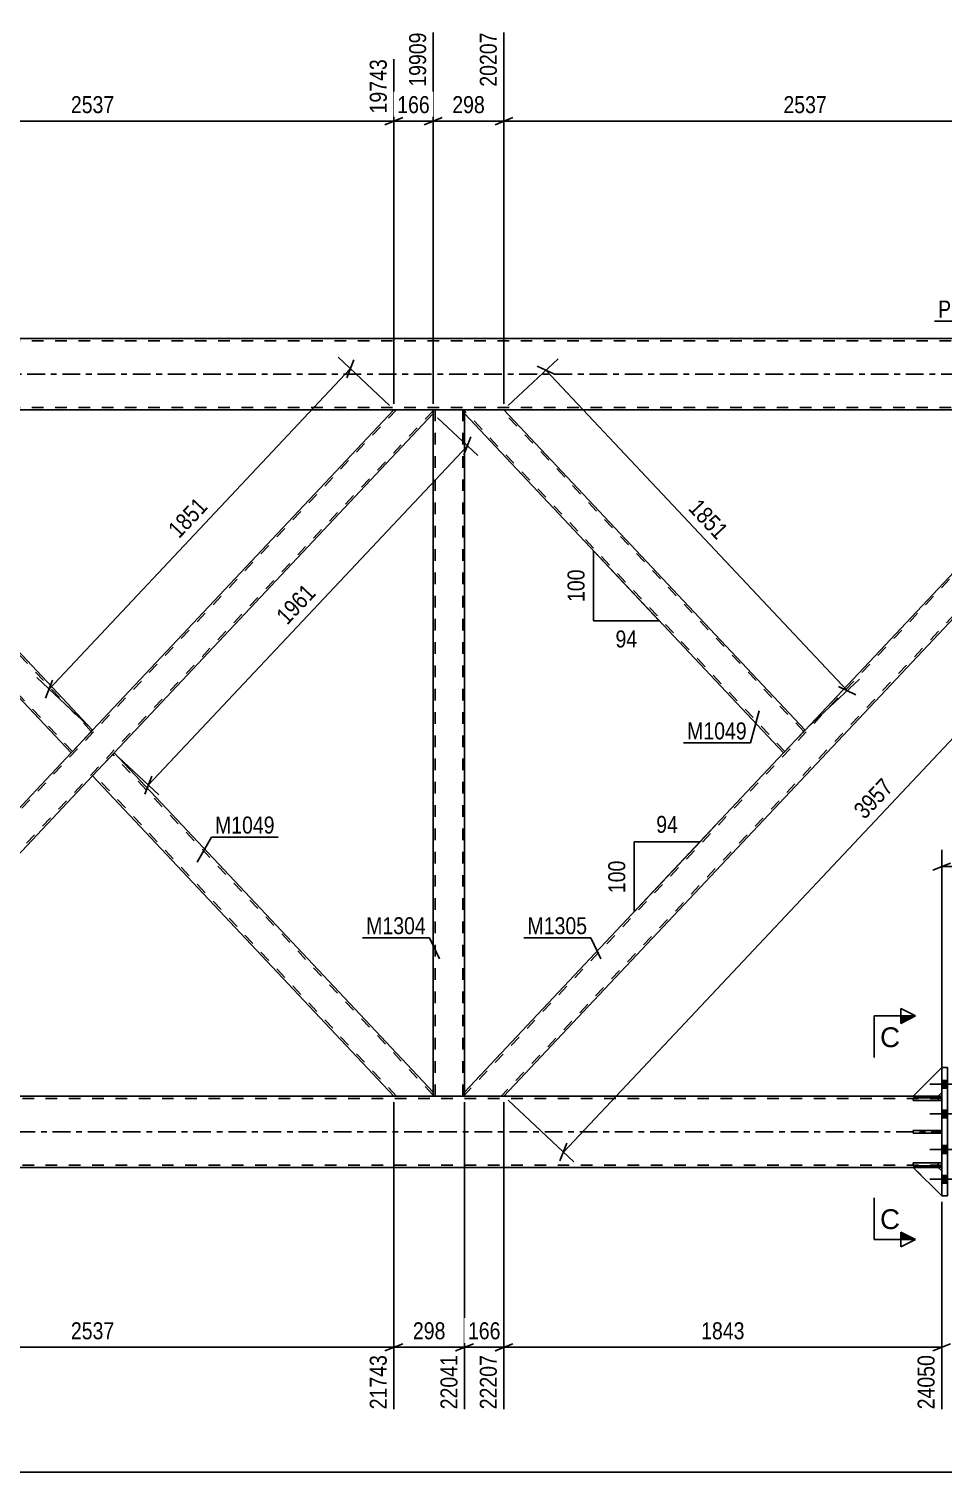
# Model space of a CAD drawing. Header units: millimetres. Extents: x -174 to 1015, y -641 to 200.
# Drawn here: x 710.2 to 864.1, y -184.9 to 58.1 of the extents above; entities that cross this region are included whole.
import ezdxf

# ---------------------------------------------------------------- set-up
doc = ezdxf.new("R2010")
doc.units = ezdxf.units.MM
doc.linetypes.add('DXK_LINE_DOT2', pattern=[3.9198, 1.9599, -1.9599])
doc.linetypes.add('DXK_LINE_DOT3', pattern=[5.9187, 2.979, -0.9799, 0.9799, -0.9799])
doc.styles.add('Arial', font='ARIAL.TTF', dxfattribs={"height": 0.2})
doc.styles.add('Arial Narrow', font='ARIALN.TTF', dxfattribs={"height": 0.2})

# ---------------------------------------------------------------- blocks, each defined once
blk = doc.blocks.new('Part-814735029-5359 - 5257')
at = {"color": 7, "linetype": 'DXK_LINE_DOT2'}
for p, q in [((859.1, -133.6), (863.3, -133.6)), ((863.9, -138.4), (859.1, -133.6)), ((863.3, -133.6), (863.9, -134.2)), ((863.9, -134.2), (863.9, -138.4))]:
    blk.add_line(p, q, dxfattribs=at)
blk = doc.blocks.new('Part-814735029-5384 - 5257')
at = {"color": 2, "linetype": 'Continuous'}
for p, q in [((724.52, -63.8), (720.9, -67.65)), ((778.26, -120.94), (724.52, -63.8)), ((771.63, -121.6), (720.9, -67.65)), ((778.26, -121.6), (778.26, -120.94))]:
    blk.add_line(p, q, dxfattribs=at)
at = {"color": 7, "linetype": 'DXK_LINE_DOT2'}
for p, q in [((778.26, -121.41), (724.3, -64.03)), ((721.12, -67.42), (721.14, -67.4)), ((772.07, -121.6), (721.12, -67.42)), ((778.26, -121.6), (771.63, -121.6))]:
    blk.add_line(p, q, dxfattribs=at)
blk = doc.blocks.new('Part-814735029-5336 - 5257')
at = {"color": 7, "linetype": 'DXK_LINE_DOT2'}
for p, q in [((863.9, -122), (-67.1, -122)), ((863.9, -121.6), (50.38, -121.6)), ((863.9, -133.6), (863.9, -121.6)), ((863.9, -133.2), (-67.1, -133.2))]:
    blk.add_line(p, q, dxfattribs=at)
at = {"color": 2, "linetype": 'Continuous'}
for p, q in [((863.9, -121.6), (58.5, -121.6)), ((863.9, -133.6), (667.4, -133.6))]:
    blk.add_line(p, q, dxfattribs=at)
at = {"color": 7, "linetype": 'DXK_LINE_DOT3'}
blk.add_line((-67.1, -127.6), (863.9, -127.6), dxfattribs=at)
blk = doc.blocks.new('Bolt-814735029-5274 - 5257')
at = {"linetype": 'Continuous'}
for points in [[(863.9, -118.94), (863.9, -120.26), (864.9, -120.26), (864.9, -118.94)], [(863.9, -118.94), (863.9, -120.26), (864.9, -120.26), (864.9, -118.94)], [(863.9, -118.94), (863.9, -120.26), (864.9, -120.26), (864.9, -118.94)], [(863.9, -123.94), (863.9, -125.26), (864.9, -125.26), (864.9, -123.94)], [(863.9, -123.94), (863.9, -125.26), (864.9, -125.26), (864.9, -123.94)], [(863.9, -129.94), (863.9, -131.26), (864.9, -131.26), (864.9, -129.94)], [(863.9, -129.94), (863.9, -131.26), (864.9, -131.26), (864.9, -129.94)], [(863.9, -134.94), (863.9, -136.26), (864.9, -136.26), (864.9, -134.94)], [(863.9, -134.94), (863.9, -136.26), (864.9, -136.26), (864.9, -134.94)], [(863.9, -134.94), (863.9, -136.26), (864.9, -136.26), (864.9, -134.94)]]:
    blk.add_hatch(color=1, dxfattribs=at).paths.add_polyline_path(points)
at = {"color": 1, "linetype": 'Continuous'}
for p, q in [((864.9, -118.94), (863.9, -118.94)), ((864.9, -118.94), (863.9, -118.94)), ((864.9, -118.94), (863.9, -118.94)), ((866.66, -119.6), (861.9, -119.6)), ((866.66, -119.6), (861.9, -119.6)), ((866.66, -119.6), (861.9, -119.6)), ((864.9, -120.26), (863.9, -120.26)), ((864.9, -120.26), (863.9, -120.26)), ((864.9, -120.26), (863.9, -120.26)), ((864.9, -123.94), (863.9, -123.94)), ((864.9, -123.94), (863.9, -123.94)), ((866.66, -124.6), (861.9, -124.6)), ((866.66, -124.6), (861.9, -124.6)), ((864.9, -125.26), (863.9, -125.26)), ((864.9, -125.26), (863.9, -125.26)), ((866.66, -130.6), (861.9, -130.6)), ((866.66, -130.6), (861.9, -130.6)), ((864.9, -129.94), (863.9, -129.94)), ((864.9, -129.94), (863.9, -129.94)), ((864.9, -131.26), (863.9, -131.26)), ((864.9, -131.26), (863.9, -131.26)), ((866.66, -135.6), (861.9, -135.6)), ((866.66, -135.6), (861.9, -135.6)), ((866.66, -135.6), (861.9, -135.6)), ((864.9, -134.94), (863.9, -134.94)), ((864.9, -134.94), (863.9, -134.94)), ((864.9, -134.94), (863.9, -134.94)), ((864.9, -136.26), (863.9, -136.26)), ((864.9, -136.26), (863.9, -136.26)), ((864.9, -136.26), (863.9, -136.26))]:
    blk.add_line(p, q, dxfattribs=at)
blk = doc.blocks.new('Part-814735029-5341 - 5257')
at = {"color": 2, "linetype": 'Continuous'}
for p, q in [((943.9, 6), (-18.1, 6)), ((894.4, -6), (667.4, -6))]:
    blk.add_line(p, q, dxfattribs=at)
at = {"color": 7, "linetype": 'DXK_LINE_DOT2'}
for p, q in [((943.9, 5.6), (-18.1, 5.6)), ((943.9, -5.6), (-18.1, -5.6))]:
    blk.add_line(p, q, dxfattribs=at)
at = {"color": 7, "linetype": 'DXK_LINE_DOT3'}
blk.add_line((-18.1, 0), (943.9, 0), dxfattribs=at)
blk = doc.blocks.new('Part-814735029-5350 - 5257')
at = {"color": 2, "linetype": 'Continuous'}
for p, q in [((863.9, -116.8), (859.1, -121.6)), ((863.3, -121.6), (863.9, -121))]:
    blk.add_line(p, q, dxfattribs=at)
at = {"color": 7, "linetype": 'DXK_LINE_DOT2'}
for p, q in [((863.9, -121), (863.9, -116.8)), ((859.1, -121.6), (863.3, -121.6))]:
    blk.add_line(p, q, dxfattribs=at)
blk = doc.blocks.new('Part-814735029-5353 - 5257')
at = {"color": 7, "linetype": 'DXK_LINE_DOT2'}
for p, q in [((863.9, -116.8), (859.1, -121.6)), ((863.9, -121), (863.9, -116.8)), ((863.3, -121.6), (863.9, -121)), ((859.1, -121.6), (863.3, -121.6))]:
    blk.add_line(p, q, dxfattribs=at)
blk = doc.blocks.new('Part-814735029-5356 - 5257')
at = {"color": 2, "linetype": 'Continuous'}
for p, q in [((863.9, -138.4), (859.1, -133.6)), ((863.3, -133.6), (863.9, -134.2))]:
    blk.add_line(p, q, dxfattribs=at)
at = {"color": 7, "linetype": 'DXK_LINE_DOT2'}
for p, q in [((859.1, -133.6), (863.3, -133.6)), ((863.9, -134.2), (863.9, -138.4))]:
    blk.add_line(p, q, dxfattribs=at)
blk = doc.blocks.new('Part-814735029-5360 - 5257')
at = {"color": 7, "linetype": 'DXK_LINE_DOT2'}
for p, q in [((863.9, -121.86), (859.1, -121.86)), ((859.1, -121.86), (859.1, -122.34)), ((859.1, -122.34), (863.9, -122.34)), ((863.3, -122.34), (863.3, -121.86)), ((863.9, -122.34), (863.9, -121.86))]:
    blk.add_line(p, q, dxfattribs=at)
blk = doc.blocks.new('Part-814735029-5361 - 5257')
at = {"color": 7, "linetype": 'DXK_LINE_DOT2'}
for p, q in [((863.9, -127.36), (859.1, -127.36)), ((859.1, -127.36), (859.1, -127.84)), ((859.1, -127.84), (863.9, -127.84)), ((863.3, -127.84), (863.3, -127.36)), ((863.9, -127.84), (863.9, -127.36))]:
    blk.add_line(p, q, dxfattribs=at)
blk = doc.blocks.new('Part-814735029-5434 - 5257')
at = {"color": 7, "linetype": 'DXK_LINE_DOT2'}
for p, q in [((783.54, -6), (778.26, -6)), ((778.26, -6.66), (778.26, -6)), ((778.58, -121.6), (778.58, -6)), ((783.22, -121.6), (783.22, -6)), ((783.54, -6.66), (783.54, -6)), ((778.26, -121.6), (778.26, -120.94)), ((783.54, -121.6), (783.54, -120.94)), ((783.54, -121.6), (778.26, -121.6))]:
    blk.add_line(p, q, dxfattribs=at)
at = {"color": 2, "linetype": 'Continuous'}
for p, q in [((778.26, -120.94), (778.26, -6.66)), ((783.54, -120.94), (783.54, -6.66))]:
    blk.add_line(p, q, dxfattribs=at)
blk = doc.blocks.new('Part-814735029-5479 - 5257')
at = {"color": 2, "linetype": 'Continuous'}
for p, q in [((783.54, -6.66), (783.54, -6)), ((837.28, -63.8), (783.54, -6.66)), ((840.9, -59.95), (790.17, -6)), ((840.46, -60.41), (837.28, -63.8)), ((840.9, -59.95), (840.46, -60.41))]:
    blk.add_line(p, q, dxfattribs=at)
at = {"color": 7, "linetype": 'DXK_LINE_DOT2'}
for p, q in [((790.17, -6), (783.54, -6)), ((837.5, -63.57), (783.54, -6.19)), ((840.68, -60.18), (789.73, -6)), ((840.87, -59.98), (840.46, -60.41)), ((837.5, -63.57), (837.51, -63.55))]:
    blk.add_line(p, q, dxfattribs=at)
blk = doc.blocks.new('Part-814735029-5494 - 5257')
at = {"color": 7, "linetype": 'DXK_LINE_DOT2'}
for p, q in [((892.07, -6), (783.54, -121.41)), ((898.26, -6.19), (789.73, -121.6)), ((898.26, -6), (891.63, -6)), ((898.26, -6.66), (898.21, -6.71)), ((898.26, -6.66), (898.26, -6)), ((840.9, -59.95), (837.28, -63.8)), ((790.17, -121.6), (783.54, -121.6))]:
    blk.add_line(p, q, dxfattribs=at)
at = {"color": 2, "linetype": 'Continuous'}
for p, q in [((898.21, -6.71), (790.17, -121.6)), ((891.63, -6), (840.9, -59.95)), ((837.28, -63.8), (783.54, -120.94)), ((783.54, -121.6), (783.54, -120.94))]:
    blk.add_line(p, q, dxfattribs=at)
blk = doc.blocks.new('Part-814735029-5499 - 5257')
at = {"color": 7, "linetype": 'DXK_LINE_DOT2'}
for p, q in [((670.17, -6), (663.54, -6)), ((663.54, -6.66), (663.54, -6)), ((717.5, -63.57), (663.54, -6.19)), ((663.59, -6.71), (663.54, -6.66)), ((720.68, -60.18), (669.73, -6)), ((720.87, -59.98), (720.46, -60.41)), ((717.5, -63.57), (717.51, -63.55))]:
    blk.add_line(p, q, dxfattribs=at)
at = {"color": 2, "linetype": 'Continuous'}
for p, q in [((717.28, -63.8), (663.59, -6.71)), ((720.9, -59.95), (670.17, -6)), ((720.46, -60.41), (717.28, -63.8)), ((720.9, -59.95), (720.46, -60.41))]:
    blk.add_line(p, q, dxfattribs=at)
blk = doc.blocks.new('Part-814735029-5504 - 5257')
at = {"color": 7, "linetype": 'DXK_LINE_DOT2'}
for p, q in [((772.07, -6), (663.54, -121.41)), ((778.26, -6.19), (669.73, -121.6)), ((778.26, -6), (771.63, -6)), ((720.9, -59.95), (717.28, -63.8)), ((724.52, -63.8), (720.9, -67.65)), ((670.17, -121.6), (663.54, -121.6))]:
    blk.add_line(p, q, dxfattribs=at)
at = {"color": 2, "linetype": 'Continuous'}
for p, q in [((771.63, -6), (720.9, -59.95)), ((778.26, -6.66), (724.52, -63.8)), ((778.26, -6.66), (778.26, -6)), ((717.28, -63.8), (663.54, -120.94)), ((720.9, -67.65), (670.17, -121.6)), ((663.54, -121.6), (663.54, -120.94))]:
    blk.add_line(p, q, dxfattribs=at)
blk = doc.blocks.new('Part-814735029-5590 - 5257')
at = {"color": 2, "linetype": 'Continuous'}
for p, q in [((863.9, -116.8), (864.9, -116.8)), ((863.9, -121.86), (863.9, -116.8)), ((864.9, -116.8), (864.9, -138.4)), ((863.9, -127.36), (863.9, -122.34)), ((863.9, -132.86), (863.9, -127.84)), ((863.9, -138.4), (863.9, -133.34)), ((864.9, -138.4), (863.9, -138.4))]:
    blk.add_line(p, q, dxfattribs=at)
at = {"color": 7, "linetype": 'DXK_LINE_DOT2'}
for p, q in [((863.9, -122.34), (863.9, -121.86)), ((863.9, -127.84), (863.9, -127.36)), ((863.9, -133.34), (863.9, -132.86))]:
    blk.add_line(p, q, dxfattribs=at)
blk = doc.blocks.new('Part-814735029-5633 - 5257')
at = {"color": 2, "linetype": 'Continuous'}
for p, q in [((859.1, -132.86), (863.9, -132.86)), ((859.1, -133.34), (859.1, -132.86)), ((863.9, -133.34), (859.1, -133.34)), ((863.9, -132.86), (863.9, -133.34))]:
    blk.add_line(p, q, dxfattribs=at)
at = {"color": 7, "linetype": 'DXK_LINE_DOT2'}
blk.add_line((863.3, -133.34), (863.3, -132.86), dxfattribs=at)
blk = doc.blocks.new('Part-814735029-5634 - 5257')
at = {"color": 2, "linetype": 'Continuous'}
for p, q in [((859.1, -127.36), (863.9, -127.36)), ((859.1, -127.84), (859.1, -127.36)), ((863.9, -127.84), (859.1, -127.84)), ((863.9, -127.36), (863.9, -127.84))]:
    blk.add_line(p, q, dxfattribs=at)
at = {"color": 7, "linetype": 'DXK_LINE_DOT2'}
blk.add_line((863.3, -127.84), (863.3, -127.36), dxfattribs=at)
blk = doc.blocks.new('Part-814735029-5635 - 5257')
at = {"color": 2, "linetype": 'Continuous'}
for p, q in [((859.1, -121.86), (863.9, -121.86)), ((859.1, -122.34), (859.1, -121.86)), ((863.9, -122.34), (859.1, -122.34)), ((863.9, -121.86), (863.9, -122.34))]:
    blk.add_line(p, q, dxfattribs=at)
at = {"color": 7, "linetype": 'DXK_LINE_DOT2'}
blk.add_line((863.3, -122.34), (863.3, -121.86), dxfattribs=at)
blk = doc.blocks.new('Part-814735029-5636 - 5257')
at = {"color": 7, "linetype": 'DXK_LINE_DOT2'}
for p, q in [((863.9, -132.86), (859.1, -132.86)), ((859.1, -132.86), (859.1, -133.34)), ((859.1, -133.34), (863.9, -133.34)), ((863.3, -133.34), (863.3, -132.86)), ((863.9, -133.34), (863.9, -132.86))]:
    blk.add_line(p, q, dxfattribs=at)
blk = doc.blocks.new('StraightDimension-814735029-6494 - 5257')
at = {"color": 7, "linetype": 'Continuous'}
for p, q in [((771.63, -122.6), (771.63, -174.34)), ((783.54, -122.6), (783.54, -174.34)), ((770.13, -164.5), (773.13, -163.3)), ((771.63, -163.9), (783.54, -163.9)), ((785.04, -163.3), (782.04, -164.5))]:
    blk.add_line(p, q, dxfattribs=at)
at = {"color": 0}
blk.add_wipeout([(780.93, -163.15), (780.93, -158.95), (774.24, -158.95), (774.24, -163.15)], dxfattribs=at)
at = {"color": 0, "linetype": 'Continuous'}
blk.add_wipeout([(782.94, -164.6), (778.74, -164.6), (778.74, -174.94), (782.94, -174.94)], dxfattribs=at)
at = {"color": 3, "style": 'Arial Narrow'}
blk.add_text('298', height=2.863, dxfattribs=at).set_placement((774.84, -162.55))
at = {"color": 3, "linetype": 'Continuous', "style": 'Arial Narrow'}
blk.add_text('22041', height=2.863, rotation=90.0002, dxfattribs=at).set_placement((782.34, -174.34))
blk = doc.blocks.new('StraightDimension-814735029-6985 - 5257')
at = {"color": 7, "linetype": 'Continuous'}
for p, q in [((670.17, -5), (670.17, 57.54)), ((771.63, -5), (771.63, 53.04)), ((671.67, 43.2), (668.67, 42)), ((670.17, 42.6), (771.63, 42.6)), ((770.13, 42), (773.13, 43.2))]:
    blk.add_line(p, q, dxfattribs=at)
at = {"color": 0, "linetype": 'Continuous'}
blk.add_wipeout([(771.03, 53.64), (766.83, 53.64), (766.83, 43.3), (771.03, 43.3)], dxfattribs=at)
at = {"color": 0}
blk.add_wipeout([(725.16, 43.35), (725.16, 47.55), (716.64, 47.55), (716.64, 43.35)], dxfattribs=at)
at = {"color": 3, "linetype": 'Continuous', "style": 'Arial Narrow'}
blk.add_text('19743', height=2.863, rotation=90.0002, dxfattribs=at).set_placement((770.43, 43.9))
at = {"color": 3, "style": 'Arial Narrow'}
blk.add_text('2537', height=2.863, dxfattribs=at).set_placement((717.24, 43.95))
blk = doc.blocks.new('StraightDimension-814735029-6481 - 5257')
at = {"color": 7, "linetype": 'Continuous'}
for p, q in [((783.54, -122.6), (783.54, -174.34)), ((790.17, -122.6), (790.17, -174.34)), ((782.04, -164.5), (785.04, -163.3)), ((783.54, -163.9), (790.17, -163.9)), ((791.67, -163.3), (788.67, -164.5))]:
    blk.add_line(p, q, dxfattribs=at)
at = {"color": 0}
blk.add_wipeout([(790.2, -163.15), (790.2, -158.95), (783.51, -158.95), (783.51, -163.15)], dxfattribs=at)
at = {"color": 0, "linetype": 'Continuous'}
blk.add_wipeout([(789.57, -164.6), (785.37, -164.6), (785.37, -174.94), (789.57, -174.94)], dxfattribs=at)
at = {"color": 3, "style": 'Arial Narrow'}
blk.add_text('166', height=2.863, dxfattribs=at).set_placement((784.11, -162.55))
at = {"color": 3, "linetype": 'Continuous', "style": 'Arial Narrow'}
blk.add_text('22207', height=2.863, rotation=90.0002, dxfattribs=at).set_placement((788.97, -174.34))
blk = doc.blocks.new('StraightDimension-814735029-6949 - 5257')
at = {"color": 7, "linetype": 'Continuous'}
for p, q in [((790.17, -5), (790.17, 57.54)), ((891.63, -5), (891.63, 53.04)), ((791.67, 43.2), (788.67, 42)), ((790.17, 42.6), (891.63, 42.6)), ((890.13, 42), (893.13, 43.2))]:
    blk.add_line(p, q, dxfattribs=at)
at = {"color": 0, "linetype": 'Continuous'}
blk.add_wipeout([(891.03, 53.64), (886.83, 53.64), (886.83, 43.3), (891.03, 43.3)], dxfattribs=at)
at = {"color": 0}
blk.add_wipeout([(845.16, 43.35), (845.16, 47.55), (836.64, 47.55), (836.64, 43.35)], dxfattribs=at)
at = {"color": 3, "linetype": 'Continuous', "style": 'Arial Narrow'}
blk.add_text('22743', height=2.863, rotation=90.0002, dxfattribs=at).set_placement((890.43, 43.9))
at = {"color": 3, "style": 'Arial Narrow'}
blk.add_text('2537', height=2.863, dxfattribs=at).set_placement((837.24, 43.95))
blk = doc.blocks.new('StraightDimension-814735029-6963 - 5257')
at = {"color": 7, "linetype": 'Continuous'}
for p, q in [((778.26, -5), (778.26, 57.54)), ((790.17, -5), (790.17, 57.54)), ((776.76, 42), (779.76, 43.2)), ((778.26, 42.6), (790.17, 42.6)), ((791.67, 43.2), (788.67, 42))]:
    blk.add_line(p, q, dxfattribs=at)
at = {"color": 0}
blk.add_wipeout([(787.56, 43.35), (787.56, 47.55), (780.87, 47.55), (780.87, 43.35)], dxfattribs=at)
at = {"color": 0, "linetype": 'Continuous'}
blk.add_wipeout([(789.57, 58.14), (785.37, 58.14), (785.37, 47.8), (789.57, 47.8)], dxfattribs=at)
at = {"color": 3, "linetype": 'Continuous', "style": 'Arial Narrow'}
blk.add_text('20207', height=2.863, rotation=90.0002, dxfattribs=at).set_placement((788.97, 48.4))
at = {"color": 3, "style": 'Arial Narrow'}
blk.add_text('298', height=2.863, dxfattribs=at).set_placement((781.47, 43.95))
blk = doc.blocks.new('StraightDimension-814735029-6974 - 5257')
at = {"color": 7, "linetype": 'Continuous'}
for p, q in [((778.26, -5), (778.26, 57.54)), ((771.63, -5), (771.63, 53.04)), ((770.13, 42), (773.13, 43.2)), ((771.63, 42.6), (778.26, 42.6)), ((779.76, 43.2), (776.76, 42))]:
    blk.add_line(p, q, dxfattribs=at)
at = {"color": 0}
blk.add_wipeout([(778.29, 43.35), (778.29, 47.55), (771.6, 47.55), (771.6, 43.35)], dxfattribs=at)
at = {"color": 0, "linetype": 'Continuous'}
blk.add_wipeout([(777.66, 58.14), (773.46, 58.14), (773.46, 47.8), (777.66, 47.8)], dxfattribs=at)
at = {"color": 3, "linetype": 'Continuous', "style": 'Arial Narrow'}
blk.add_text('19909', height=2.863, rotation=90.0002, dxfattribs=at).set_placement((777.06, 48.4))
at = {"color": 3, "style": 'Arial Narrow'}
blk.add_text('166', height=2.863, dxfattribs=at).set_placement((772.2, 43.95))
blk = doc.blocks.new('StraightDimension-814735029-5988 - 5257')
at = {"color": 7, "linetype": 'Continuous'}
for p, q in [((790.89, -5.31), (799.3, 2.59)), ((798.69, -0.04), (795.76, 1.32)), ((797.23, 0.64), (847.96, -53.31)), ((841.63, -59.26), (850.04, -51.35)), ((846.5, -52.62), (849.43, -53.99))]:
    blk.add_line(p, q, dxfattribs=at)
at = {"color": 0}
blk.add_wipeout([(826.06, -28.92), (829.12, -26.04), (823.28, -19.84), (820.22, -22.72)], dxfattribs=at)
at = {"color": 3, "style": 'Arial Narrow'}
blk.add_text('1851', height=2.863, rotation=-46.7591, dxfattribs=at).set_placement((821.07, -22.74))
blk = doc.blocks.new('StraightDimension-814735029-6857 - 5257')
at = {"color": 7, "linetype": 'Continuous'}
for p, q in [((943.9, -7), (943.9, -85.35)), ((863.9, -120.6), (863.9, -80.1)), ((865.4, -82.35), (862.4, -83.55)), ((942.4, -83.55), (945.4, -82.35)), ((863.9, -82.95), (943.9, -82.95))]:
    blk.add_line(p, q, dxfattribs=at)
at = {"color": 0}
blk.add_wipeout([(908.16, -82.2), (908.16, -78), (899.64, -78), (899.64, -82.2)], dxfattribs=at)
at = {"color": 3, "style": 'Arial Narrow'}
blk.add_text('2000', height=2.863, dxfattribs=at).set_placement((900.24, -81.6))
blk = doc.blocks.new('StraightDimension-814735029-6430 - 5257')
at = {"color": 7, "linetype": 'Continuous'}
for p, q in [((670.17, -122.6), (670.17, -174.34)), ((771.63, -122.6), (771.63, -174.34)), ((671.67, -163.3), (668.67, -164.5)), ((670.17, -163.9), (771.63, -163.9)), ((770.13, -164.5), (773.13, -163.3))]:
    blk.add_line(p, q, dxfattribs=at)
at = {"color": 0}
blk.add_wipeout([(725.16, -163.15), (725.16, -158.95), (716.64, -158.95), (716.64, -163.15)], dxfattribs=at)
at = {"color": 0, "linetype": 'Continuous'}
blk.add_wipeout([(771.03, -164.6), (766.83, -164.6), (766.83, -174.94), (771.03, -174.94)], dxfattribs=at)
at = {"color": 3, "style": 'Arial Narrow'}
blk.add_text('2537', height=2.863, dxfattribs=at).set_placement((717.24, -162.55))
at = {"color": 3, "linetype": 'Continuous', "style": 'Arial Narrow'}
blk.add_text('21743', height=2.863, rotation=90.0002, dxfattribs=at).set_placement((770.43, -174.34))
blk = doc.blocks.new('StraightDimension-814735029-5967 - 5257')
at = {"color": 7, "linetype": 'Continuous'}
for p, q in [((770.9, -5.31), (762.23, 2.84)), ((713.57, -53.05), (764.3, 0.89)), ((763.71, -0.61), (764.89, 2.4)), ((720.17, -59.26), (711.49, -51.1)), ((714.16, -51.55), (712.98, -54.56))]:
    blk.add_line(p, q, dxfattribs=at)
at = {"color": 0}
blk.add_wipeout([(741.31, -22.47), (738.25, -19.59), (732.42, -25.79), (735.48, -28.67)], dxfattribs=at)
at = {"color": 3, "style": 'Arial Narrow'}
blk.add_text('1851', height=2.863, rotation=46.7591, dxfattribs=at).set_placement((735.45, -27.82))
blk = doc.blocks.new('StraightDimension-814735029-6009 - 5257')
at = {"color": 7, "linetype": 'Continuous'}
for p, q in [((898.99, -6.69), (910.35, -17.37)), ((908.01, -17.23), (909.2, -14.23)), ((800.18, -131.02), (908.6, -15.73)), ((790.89, -122.29), (801.93, -132.66)), ((800.77, -129.52), (799.59, -132.52))]:
    blk.add_line(p, q, dxfattribs=at)
at = {"color": 0}
blk.add_wipeout([(856.76, -69.76), (853.7, -66.88), (847.87, -73.08), (850.93, -75.96)], dxfattribs=at)
at = {"color": 3, "style": 'Arial Narrow'}
blk.add_text('3957', height=2.863, rotation=46.7591, dxfattribs=at).set_placement((850.91, -75.11))
blk = doc.blocks.new('StraightDimension-814735029-6462 - 5257')
at = {"color": 7, "linetype": 'Continuous'}
for p, q in [((790.17, -122.6), (790.17, -174.34)), ((863.9, -139.4), (863.9, -174.34)), ((791.67, -163.3), (788.67, -164.5)), ((790.17, -163.9), (863.9, -163.9)), ((862.4, -164.5), (865.4, -163.3))]:
    blk.add_line(p, q, dxfattribs=at)
at = {"color": 0}
blk.add_wipeout([(831.29, -163.15), (831.29, -158.95), (822.78, -158.95), (822.78, -163.15)], dxfattribs=at)
at = {"color": 0, "linetype": 'Continuous'}
blk.add_wipeout([(863.3, -164.6), (859.1, -164.6), (859.1, -174.94), (863.3, -174.94)], dxfattribs=at)
at = {"color": 3, "style": 'Arial Narrow'}
blk.add_text('1843', height=2.863, dxfattribs=at).set_placement((823.38, -162.55))
at = {"color": 3, "linetype": 'Continuous', "style": 'Arial Narrow'}
blk.add_text('24050', height=2.863, rotation=90.0002, dxfattribs=at).set_placement((862.7, -174.34))
blk = doc.blocks.new('AngleDimension-814735029-6522 - 5257')
at = {"color": 7, "linetype": 'Continuous'}
for p, q in [((826.14, -75.64), (823.2, -78.77)), ((812.1, -78.77), (823.2, -78.77)), ((812.1, -90.57), (823.2, -78.77)), ((812.1, -90.57), (812.1, -78.77))]:
    blk.add_line(p, q, dxfattribs=at)
at = {"color": 0}
for points in [[(820.08, -77.87), (820.08, -73.67), (815.22, -73.67), (815.22, -77.87)], [(811.2, -81.33), (807, -81.33), (807, -88.01), (811.2, -88.01)]]:
    blk.add_wipeout(points, dxfattribs=at)
at = {"color": 3, "style": 'Arial Narrow'}
blk.add_text('94', height=2.863, dxfattribs=at).set_placement((815.82, -77.27))
blk.add_text('100', height=2.863, rotation=90.0002, dxfattribs=at).set_placement((810.6, -87.41))
blk = doc.blocks.new('StraightDimension-814735029-6552 - 5257')
at = {"color": 7, "linetype": 'Continuous'}
for p, q in [((778.99, -7.35), (785.77, -13.72)), ((730.28, -69.22), (784.02, -12.08)), ((783.43, -13.58), (784.61, -10.57)), ((725.25, -64.49), (732.03, -70.86)), ((730.87, -67.71), (729.69, -70.72))]:
    blk.add_line(p, q, dxfattribs=at)
at = {"color": 0}
blk.add_wipeout([(759.52, -37.03), (756.46, -34.15), (750.63, -40.36), (753.69, -43.23)], dxfattribs=at)
at = {"color": 3, "style": 'Arial Narrow'}
blk.add_text('1961', height=2.863, rotation=46.7591, dxfattribs=at).set_placement((753.66, -42.38))
blk = doc.blocks.new('StraightDimension-814735029-7276 - 5257')
at = {"color": 7, "linetype": 'Continuous'}
blk.add_line((-81, -184.92), (944.9, -184.92), dxfattribs=at)
blk = doc.blocks.new('AngleDimension-814735029-22564 - 5257')
at = {"color": 7, "linetype": 'Continuous'}
for p, q in [((805.24, -29.74), (816.34, -41.54)), ((805.24, -29.74), (805.24, -41.54)), ((811.77, -36.68), (816.34, -41.54)), ((805.24, -41.54), (816.34, -41.54))]:
    blk.add_line(p, q, dxfattribs=at)
at = {"color": 0}
for points in [[(804.34, -32.3), (800.14, -32.3), (800.14, -38.98), (804.34, -38.98)], [(813.22, -46.64), (813.22, -42.44), (808.36, -42.44), (808.36, -46.64)]]:
    blk.add_wipeout(points, dxfattribs=at)
at = {"color": 3, "style": 'Arial Narrow'}
blk.add_text('100', height=2.863, rotation=90.0002, dxfattribs=at).set_placement((803.74, -38.38))
blk.add_text('94', height=2.863, dxfattribs=at).set_placement((808.96, -46.04))
blk = doc.blocks.new('Mark-814735029-5430 - 5257')
at = {"color": 0}
blk.add_wipeout([(777.02, -94.33), (777.02, -91.33), (766.97, -91.33), (766.97, -94.33)], dxfattribs=at)
blk.add_wipeout([(777.02, -94.33), (777.02, -91.33), (766.97, -91.33), (766.97, -94.33)], dxfattribs=at)
at = {"color": 30, "linetype": 'Continuous'}
for p in [(766.37, -94.93), (779.33, -98.47)]:
    blk.add_line(p, (777.62, -94.93), dxfattribs=at)
at = {"color": 3, "style": 'Arial Narrow'}
blk.add_text('M1304', height=2.863, dxfattribs=at).set_placement((766.97, -94.33))
blk = doc.blocks.new('Mark-814735029-5380 - 5257')
at = {"color": 0}
blk.add_wipeout([(751.56, -77.38), (751.56, -74.38), (741.51, -74.38), (741.51, -77.38)], dxfattribs=at)
blk.add_wipeout([(751.56, -77.38), (751.56, -74.38), (741.51, -74.38), (741.51, -77.38)], dxfattribs=at)
at = {"color": 30, "linetype": 'Continuous'}
for p, q in [((738.5, -82.22), (740.91, -77.98)), ((740.91, -77.98), (752.16, -77.98))]:
    blk.add_line(p, q, dxfattribs=at)
at = {"color": 3, "style": 'Arial Narrow'}
blk.add_text('M1049', height=2.863, dxfattribs=at).set_placement((741.51, -77.38))
blk = doc.blocks.new('Mark-814735029-5490 - 5257')
at = {"color": 0}
blk.add_wipeout([(804.19, -94.33), (804.19, -91.33), (794.14, -91.33), (794.14, -94.33)], dxfattribs=at)
blk.add_wipeout([(804.19, -94.33), (804.19, -91.33), (794.14, -91.33), (794.14, -94.33)], dxfattribs=at)
at = {"color": 30, "linetype": 'Continuous'}
for p in [(793.54, -94.93), (806.5, -98.47)]:
    blk.add_line(p, (804.79, -94.93), dxfattribs=at)
at = {"color": 3, "style": 'Arial Narrow'}
blk.add_text('M1305', height=2.863, dxfattribs=at).set_placement((794.14, -94.33))
blk = doc.blocks.new('Mark-814735029-22010 - 5257')
at = {"color": 0}
blk.add_wipeout([(872.79, 9.52), (872.79, 12.52), (863.29, 12.52), (863.29, 9.52)], dxfattribs=at)
blk.add_wipeout([(872.79, 9.52), (872.79, 12.52), (863.29, 12.52), (863.29, 9.52)], dxfattribs=at)
at = {"color": 30, "linetype": 'Continuous'}
for p in [(862.69, 8.92), (876.89, 2.86)]:
    blk.add_line(p, (873.39, 8.92), dxfattribs=at)
at = {"color": 3, "style": 'Arial Narrow'}
blk.add_text('PL232', height=2.863, dxfattribs=at).set_placement((863.29, 9.52))
blk = doc.blocks.new('Mark-814735029-5475 - 5257')
at = {"color": 0}
blk.add_wipeout([(831.07, -61.52), (831.07, -58.52), (821.02, -58.52), (821.02, -61.52)], dxfattribs=at)
blk.add_wipeout([(831.07, -61.52), (831.07, -58.52), (821.02, -58.52), (821.02, -61.52)], dxfattribs=at)
at = {"color": 30, "linetype": 'Continuous'}
for p in [(833.13, -56.73), (820.42, -62.12)]:
    blk.add_line(p, (831.67, -62.12), dxfattribs=at)
at = {"color": 3, "style": 'Arial Narrow'}
blk.add_text('M1049', height=2.863, dxfattribs=at).set_placement((821.02, -61.52))
blk = doc.blocks.new('SectionMark-814735029-7346 - 5257')
at = {"color": 6, "linetype": 'Continuous'}
for p, q in [((857.01, -106.85), (859.51, -108.1)), ((852.51, -108.1), (859.51, -108.1)), ((852.51, -145.74), (859.51, -145.74)), ((859.51, -145.74), (857.01, -146.99))]:
    blk.add_line(p, q, dxfattribs=at)
at = {"color": 0, "linetype": 'Continuous'}
for points in [[(856.88, -113.35), (856.88, -109.85), (853.51, -109.85), (853.51, -113.35)], [(856.88, -143.99), (856.88, -140.49), (853.51, -140.49), (853.51, -143.99)]]:
    blk.add_wipeout(points, dxfattribs=at)
at = {"linetype": 'Continuous'}
for points in [[(857.01, -109.35), (857.01, -108.1), (859.51, -108.1)], [(857.01, -145.74), (857.01, -144.49), (859.51, -145.74)]]:
    blk.add_hatch(color=6, dxfattribs=at).paths.add_polyline_path(points)
at = {"color": 6, "linetype": 'Continuous'}
for p, q in [((857.01, -109.35), (857.01, -106.85)), ((852.51, -108.1), (852.51, -115.1)), ((859.51, -108.1), (857.01, -109.35)), ((852.51, -145.74), (852.51, -138.74)), ((859.51, -145.74), (857.01, -144.49)), ((857.01, -144.49), (857.01, -146.99))]:
    blk.add_line(p, q, dxfattribs=at)
at = {"color": 3, "linetype": 'Continuous', "style": 'Arial'}
for p in [(853.51, -113.35), (853.51, -143.99)]:
    blk.add_text('C', height=3.34, dxfattribs=at).set_placement(p)

msp = doc.modelspace()

# ---------------------------------------------------------------- block references
for name in ['Part-814735029-5341 - 5257', 'Part-814735029-5499 - 5257', 'Part-814735029-5504 - 5257', 'Part-814735029-5434 - 5257', 'Part-814735029-5479 - 5257', 'Part-814735029-5494 - 5257', 'Part-814735029-5384 - 5257', 'Part-814735029-5350 - 5257', 'Part-814735029-5353 - 5257', 'Bolt-814735029-5274 - 5257', 'Part-814735029-5590 - 5257', 'Part-814735029-5336 - 5257', 'Part-814735029-5360 - 5257', 'Part-814735029-5635 - 5257', 'Part-814735029-5361 - 5257', 'Part-814735029-5634 - 5257', 'Part-814735029-5633 - 5257', 'Part-814735029-5636 - 5257', 'Part-814735029-5359 - 5257', 'Part-814735029-5356 - 5257']:
    msp.add_blockref(name, (0, 0))

# ---------------------------------------------------------------- next in the draw order: block references
for name in ['StraightDimension-814735029-6985 - 5257', 'StraightDimension-814735029-6949 - 5257', 'StraightDimension-814735029-6857 - 5257', 'StraightDimension-814735029-6494 - 5257']:
    msp.add_blockref(name, (0, 0))

# ---------------------------------------------------------------- next in the draw order: block references
for name in ['StraightDimension-814735029-6963 - 5257', 'Mark-814735029-22010 - 5257', 'StraightDimension-814735029-6430 - 5257', 'StraightDimension-814735029-6481 - 5257']:
    msp.add_blockref(name, (0, 0))

# ---------------------------------------------------------------- next in the draw order: block references
for name in ['StraightDimension-814735029-6974 - 5257', 'StraightDimension-814735029-5988 - 5257']:
    msp.add_blockref(name, (0, 0))

# ---------------------------------------------------------------- next in the draw order: block references
for name in ['StraightDimension-814735029-5967 - 5257', 'StraightDimension-814735029-6009 - 5257']:
    msp.add_blockref(name, (0, 0))

# ---------------------------------------------------------------- next in the draw order: block references
for name in ['StraightDimension-814735029-6552 - 5257', 'AngleDimension-814735029-6522 - 5257', 'StraightDimension-814735029-6462 - 5257']:
    msp.add_blockref(name, (0, 0))

# ---------------------------------------------------------------- next in the draw order: block references
msp.add_blockref('StraightDimension-814735029-7276 - 5257', (0, 0))

# ---------------------------------------------------------------- next in the draw order: block references
for name in ['AngleDimension-814735029-22564 - 5257', 'Mark-814735029-5475 - 5257', 'Mark-814735029-5380 - 5257', 'Mark-814735029-5430 - 5257', 'Mark-814735029-5490 - 5257', 'SectionMark-814735029-7346 - 5257']:
    msp.add_blockref(name, (0, 0))

doc.saveas('drawing.dxf')
